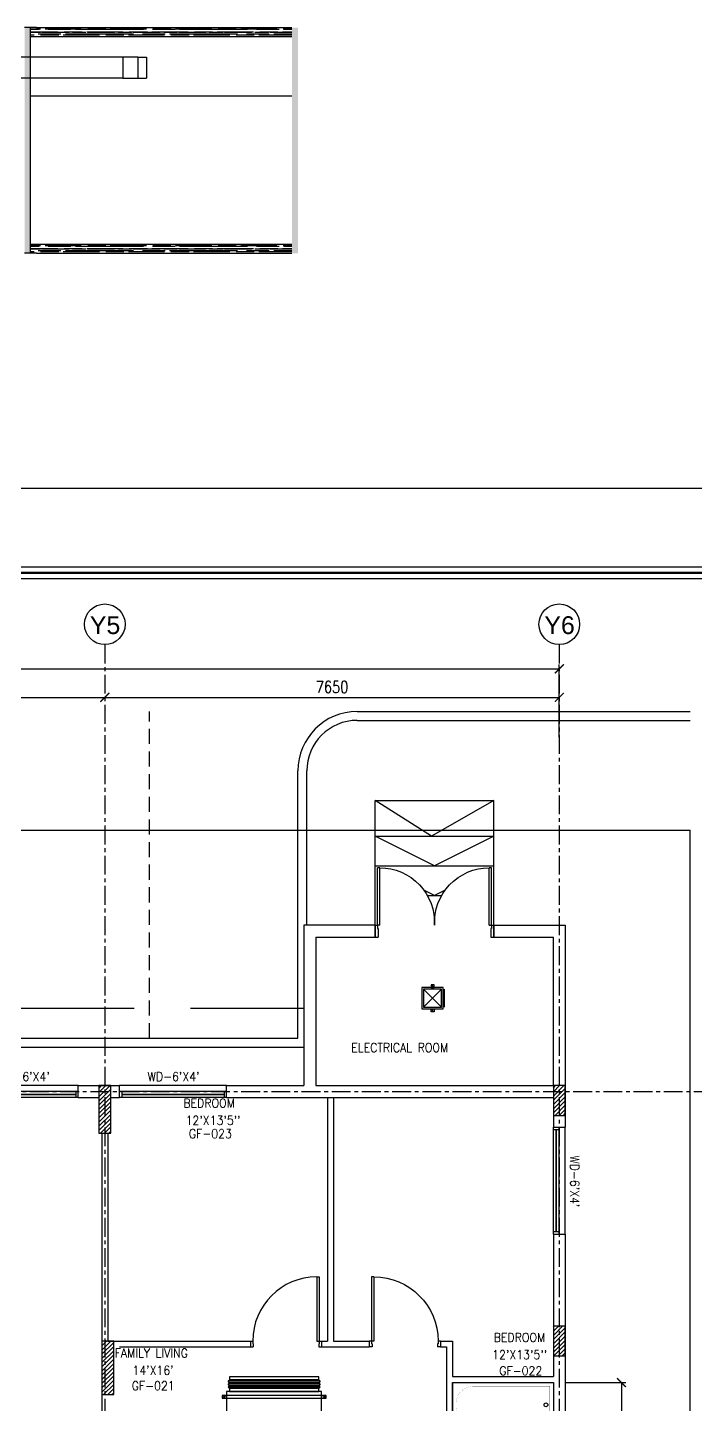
# Model space of a CAD drawing. Header units: millimetres. Extents: x -1288794 to 2153086, y -2701644 to -1428868.
# Drawn here: x 1397506 to 1408748, y -1479237 to -1456053 of the extents above; entities that cross this region are included whole.
import ezdxf
from ezdxf.enums import TextEntityAlignment as Align

# ---------------------------------------------------------------- set-up
doc = ezdxf.new("R2010")
doc.units = ezdxf.units.MM
doc.header["$LTSCALE"] = 100
doc.header["$PDMODE"] = 34
for name, pattern in [('CENTER', [50.8, 31.75, -6.35, 6.35, -6.35]), ('DASHED', [19.05, 12.7, -6.35]), ('DASHED2', [9.525, 6.35, -3.175]), ('HIDDEN', [9.525, 6.35, -3.175])]:
    doc.linetypes.add(name, pattern=pattern)
for name, color, linetype in [('A-ANNO-DIMS', 1, 'Continuous'), ('A-ANNO-SYMB', 33, 'Continuous'), ('A-ANNO-TEXT', 8, 'Continuous'), ('A-AREA', 8, 'CENTER'), ('A-CAR', 8, 'Continuous'), ('A-DOOR', 4, 'Continuous'), ('A-FLOR-OVHD', 4, 'DASHED2'), ('A-FLOR-PFIX', 8, 'Continuous'), ('A-GLAZ', 5, 'Continuous'), ('A-GRID', 253, 'CENTER'), ('A-WALL-FULL', 8, 'Continuous'), ('AC-FAD', 6, 'Continuous'), ('AC-HLTEXT', 100, 'Continuous'), ('FALSE-CEILING-LEVEL', 5, 'Continuous'), ('FCU-AC', 160, 'Continuous'), ('L-WALK', 8, 'Continuous'), ('LOGO LINE', 7, 'Continuous'), ('LOGO1LINE', 7, 'Continuous'), ('RET', 1, 'Continuous'), ('S-COL- HACT.', 9, 'Continuous'), ('S-COL.', 8, 'Continuous'), ('sduct', 5, 'Continuous'), ('SUPPORT', 30, 'Continuous')]:
    doc.layers.add(name, color=color, linetype=linetype)
doc.styles.add('ROMANS', font='romans.shx', dxfattribs={"width": 0.8})
doc.styles.add('SANSSERIF', font='sas_____.pfb')
doc.dimstyles.new('100 of DIM2', dxfattribs={"dimscale": 0, "dimtxt": 200, "dimasz": 150, "dimexe": 75, "dimexo": 200, "dimgap": 75, "dimtad": 1, "dimdec": 0, "dimrnd": 5, "dimzin": 0, "dimdsep": 46, "dimtxsty": 'ROMANS', "dimblk": 'ARCHTICK', "dimcen": 100, "dimclrd": 94, "dimclre": 94, "dimclrt": 2, "dimadec": 0, "dimazin": 0, "dimtfac": 1, "dimtdec": 0, "dimtofl": 0, "dimtmove": 2, "dimatfit": 3, "dimldrblk": 'OPEN90', "dimfxl": 75, "dimtolj": 1, "dimtzin": 0, "dimarcsym": 0})
pattern_1 = [(45, (2502910.96, -1109556.65), (-35.355339, 35.355339), [])]

# ---------------------------------------------------------------- blocks, each defined once
blk = doc.blocks.new('D-120-R1')
for p, q in [((-80, 1180), (-40, 1180)), ((-80, 1180), (-80, 100)), ((-40, 1180), (-40, 55)), ((-1200, 100), (-1160, 100)), ((-1200, 100), (-1200, 0)), ((-1160, 100), (-1160, 55)), ((-1160, 55), (-1150, 55)), ((-1150, 55), (-1150, 0)), ((-80, 100), (0, 100)), ((-50, 55), (-40, 55)), ((-50, 55), (-50, 0)), ((-50, 0), (0, 0)), ((0, 100), (0, 0)), ((-1200, 0), (-1150, 0))]:
    blk.add_line(p, q)
at = {"linetype": 'Continuous'}
blk.add_arc((-80, 100), 1080, 90, 180, dxfattribs=at)
blk = doc.blocks.new('W-180')
for p, q in [((1800, 100), (0, 100)), ((1800, 0), (0, 0)), ((40, 0), (40, 100)), ((1760, 100), (1760, 0))]:
    blk.add_line(p, q)
at = {"linetype": 'Continuous'}
for p, q in [((1760, 53), (40, 53)), ((1760, 47), (40, 47))]:
    blk.add_line(p, q, dxfattribs=at)
blk = doc.blocks.new('BT-2')
blk.add_lwpolyline([(0, 750), (1700, 750), (1700, 0), (0, 0)], close=True)
at = {"const_width": 2}
blk.add_lwpolyline([(60, 690), (1340, 690, -0.414214), (1640, 390), (1640, 360, -0.414214), (1340, 60), (60, 60)], format="xyb", close=True, dxfattribs=at)
blk.add_circle((125, 375), 31.9)
blk = doc.blocks.new('_ArchTick')
at = {"color": 0, "linetype": 'ByBlock', "const_width": 0.15}
blk.add_lwpolyline([(-0.5, -0.5), (0.5, 0.5)], dxfattribs=at)
blk = doc.blocks.new('*D561')
at = {"layer": 'A-ANNO-DIMS', "color": 94, "lineweight": -2, "ltscale": 3, "transparency": 16777216}
for p, q in [((1398806, -1467131), (1398806, -1467256)), ((1406456, -1467131), (1406456, -1467256)), ((1398806, -1467331), (1406456, -1467331))]:
    blk.add_line(p, q, dxfattribs=at)
at = {"layer": 'Defpoints', "color": 0, "ltscale": 3, "transparency": 16777216}
for p in [(1398806, -1467331), (1406456, -1467331), (1406456, -1467331)]:
    blk.add_point(p, dxfattribs=at)
at = {"layer": 'A-ANNO-DIMS', "color": 94, "lineweight": -2, "ltscale": 3, "transparency": 16777216, "xscale": 150, "yscale": 150, "zscale": 150, "rotation": 180}
blk.add_blockref('_ArchTick', (1398806, -1467331), dxfattribs=at)
at = {"layer": 'A-ANNO-DIMS', "color": 94, "lineweight": -2, "ltscale": 3, "transparency": 16777216, "xscale": 150, "yscale": 150, "zscale": 150}
blk.add_blockref('_ArchTick', (1406456, -1467331), dxfattribs=at)
at = {"layer": 'A-ANNO-DIMS', "color": 2, "ltscale": 3, "transparency": 16777216, "insert": (1402631, -1467156), "char_height": 200, "attachment_point": 5, "style": 'ROMANS'}
blk.add_mtext('\\A1;7650', dxfattribs=at)
blk = doc.blocks.new('_Open90')
at = {"color": 0, "linetype": 'ByBlock', "lineweight": -2}
for p, q in [((0, 0), (-1, 0)), ((-0.5, 0.5), (0, 0)), ((0, 0), (-0.5, -0.5))]:
    blk.add_line(p, q, dxfattribs=at)
blk = doc.blocks.new('*D528')
at = {"layer": 'A-ANNO-DIMS', "color": 94, "lineweight": -2, "ltscale": 3, "transparency": 16777216}
for p, q in [((1393856, -1467131), (1393856, -1467256)), ((1398806, -1467131), (1398806, -1467256)), ((1393856, -1467331), (1398806, -1467331))]:
    blk.add_line(p, q, dxfattribs=at)
at = {"layer": 'Defpoints', "color": 0, "ltscale": 3, "transparency": 16777216}
for p in [(1393856, -1467331), (1398806, -1467331), (1398806, -1467331)]:
    blk.add_point(p, dxfattribs=at)
at = {"layer": 'A-ANNO-DIMS', "color": 94, "lineweight": -2, "ltscale": 3, "transparency": 16777216, "xscale": 150, "yscale": 150, "zscale": 150, "rotation": 180}
blk.add_blockref('_ArchTick', (1393856, -1467331), dxfattribs=at)
at = {"layer": 'A-ANNO-DIMS', "color": 94, "lineweight": -2, "ltscale": 3, "transparency": 16777216, "xscale": 150, "yscale": 150, "zscale": 150}
blk.add_blockref('_ArchTick', (1398806, -1467331), dxfattribs=at)
at = {"layer": 'A-ANNO-DIMS', "color": 2, "ltscale": 3, "transparency": 16777216, "insert": (1396331, -1467156), "char_height": 200, "attachment_point": 5, "style": 'ROMANS'}
blk.add_mtext('\\A1;4950', dxfattribs=at)
blk = doc.blocks.new('*D529')
at = {"layer": 'A-ANNO-DIMS', "color": 94, "lineweight": -2, "ltscale": 3, "transparency": 16777216}
for p, q in [((1380956, -1468002), (1380956, -1466776)), ((1380956, -1466851), (1406456, -1466851)), ((1406456, -1468002), (1406456, -1466776))]:
    blk.add_line(p, q, dxfattribs=at)
at = {"layer": 'Defpoints', "color": 0, "ltscale": 3, "transparency": 16777216}
for p in [(1406456, -1466851), (1380956, -1468202), (1406456, -1468202)]:
    blk.add_point(p, dxfattribs=at)
at = {"layer": 'A-ANNO-DIMS', "color": 94, "lineweight": -2, "ltscale": 3, "transparency": 16777216, "xscale": 150, "yscale": 150, "zscale": 150, "rotation": 180}
blk.add_blockref('_ArchTick', (1380956, -1466851), dxfattribs=at)
at = {"layer": 'A-ANNO-DIMS', "color": 94, "lineweight": -2, "ltscale": 3, "transparency": 16777216, "xscale": 150, "yscale": 150, "zscale": 150}
blk.add_blockref('_ArchTick', (1406456, -1466851), dxfattribs=at)
at = {"layer": 'A-ANNO-DIMS', "color": 2, "ltscale": 3, "transparency": 16777216, "insert": (1393706, -1466676), "char_height": 200, "attachment_point": 5, "style": 'ROMANS'}
blk.add_mtext('\\A1;25500', dxfattribs=at)
blk = doc.blocks.new('D-200-DOUBLE')
for p, q in [((40, 200), (40, 1170)), ((40, 1170), (80, 1170)), ((80, 200), (80, 1170)), ((1920, 200), (1920, 1170)), ((1920, 1170), (1960, 1170)), ((1960, 200), (1960, 1170)), ((80, 200), (0, 200)), ((0, 200), (0, 0)), ((50, 0), (0, 0)), ((40, 200), (40, 148)), ((40, 148), (50, 148)), ((50, 148), (50, 0)), ((1920, 200), (1960, 200)), ((1950, 148), (1950, 0)), ((1960, 148), (1950, 148)), ((2000, 0), (1950, 0)), ((2000, 200), (1960, 200)), ((1960, 200), (1960, 148)), ((2000, 200), (2000, 0))]:
    blk.add_line(p, q)
at = {"linetype": 'Continuous'}
for centre, start, end in [((73, 242), 357.4314, 89.5378), ((1927, 242), 90.4622, 182.5686)]:
    blk.add_arc(centre, 928, start, end, dxfattribs=at)
blk = doc.blocks.new('A$C36FC6C1E')
at = {"layer": 'RET', "color": 0, "linetype": 'HIDDEN', "ltscale": 0.8}
blk.add_line((377.4, 377.4), (77.4, 77.4), dxfattribs=at)
blk.add_lwpolyline([(379.8, 379.8), (379.8, 75), (75, 75), (75, 379.8)], close=True, dxfattribs=at)
at = {"layer": 'sduct'}
blk.add_lwpolyline([(404.8, 404.8), (404.8, 50), (50, 50), (50, 404.8)], close=True, dxfattribs=at)
blk.add_lwpolyline([(427.4, 377.4), (427.4, 77.4)], dxfattribs=at)
at = {"layer": 'SUPPORT', "ltscale": 0.5}
for points in [[(202.4, 404.8), (252.4, 404.8), (252.4, 454.8), (202.4, 454.8)], [(202.4, 50), (252.4, 50), (252.4, 0), (202.4, 0)]]:
    blk.add_lwpolyline(points, close=True, dxfattribs=at)
for centre in [(227.4, 429.8), (227.4, 25)]:
    blk.add_circle(centre, 6, dxfattribs=at)
blk = doc.blocks.new('*D562')
at = {"layer": 'AC-HLTEXT', "color": 94, "lineweight": -2, "transparency": 16777216}
for p, q in [((1406556, -1478869), (1407577, -1478869)), ((1407502, -1478869), (1407502, -1481319)), ((1406556, -1481319), (1407577, -1481319))]:
    blk.add_line(p, q, dxfattribs=at)
at = {"layer": 'Defpoints', "color": 0, "transparency": 16777216}
for p in [(1406356, -1478869), (1406356, -1481319), (1407502, -1481319)]:
    blk.add_point(p, dxfattribs=at)
at = {"layer": 'AC-HLTEXT', "color": 94, "lineweight": -2, "transparency": 16777216, "xscale": 150, "yscale": 150, "zscale": 150}
for p, rotation in [((1407502, -1478869), 90), ((1407502, -1481319), 270)]:
    blk.add_blockref('_ArchTick', p, dxfattribs=dict(at, rotation=rotation))
at = {"layer": 'AC-HLTEXT', "color": 2, "transparency": 16777216, "insert": (1407327, -1480094), "char_height": 200, "attachment_point": 5, "rotation": 90, "style": 'ROMANS'}
blk.add_mtext('\\A1;2450', dxfattribs=at)
blk = doc.blocks.new('fcu 2.5 tr')
h = blk.add_hatch()
h.set_pattern_fill('NET', color=3)
h.paths.add_polyline_path([(83172, -1587743), (81672, -1587743), (81672, -1587793), (83172, -1587793)])
at = {"layer": 'FCU-AC'}
for p, q in [((81672, -1587030), (81647, -1587055)), ((83197, -1587055), (81647, -1587055)), ((81672, -1587080), (81647, -1587055)), ((81672, -1587080), (81647, -1587105)), ((83197, -1587105), (81647, -1587105)), ((81672, -1587130), (81647, -1587105)), ((81672, -1587130), (81647, -1587155)), ((83197, -1587155), (81647, -1587155)), ((81672, -1587180), (81647, -1587155)), ((83172, -1587030), (81672, -1587030)), ((83172, -1587080), (81672, -1587080)), ((83172, -1587080), (81672, -1587080)), ((83172, -1587130), (81672, -1587130)), ((83172, -1587130), (81672, -1587130)), ((83197, -1587055), (83172, -1587030)), ((83197, -1587055), (83172, -1587080)), ((83197, -1587105), (83172, -1587080)), ((83197, -1587105), (83172, -1587130)), ((83197, -1587155), (83172, -1587130)), ((83197, -1587155), (83172, -1587180))]:
    blk.add_line(p, q, dxfattribs=at)
at = {"layer": 'FCU-AC', "color": 1}
for p, q in [((83172, -1586980), (81672, -1586980)), ((81672, -1586980), (81672, -1587030)), ((81672, -1587030), (83172, -1587030)), ((83172, -1587180), (81672, -1587180)), ((81672, -1587180), (81672, -1587230)), ((83172, -1587030), (83172, -1586980)), ((83172, -1587230), (83172, -1587180)), ((81672, -1587230), (83172, -1587230))]:
    blk.add_line(p, q, dxfattribs=at)
at = {"layer": 'FCU-AC', "color": 6}
for points in [[(81547, -1587343), (83297, -1587343), (83297, -1587293), (81547, -1587293)], [(81547, -1587643), (83297, -1587643), (83297, -1587593), (81547, -1587593)]]:
    blk.add_lwpolyline(points, close=True, dxfattribs=at)
at = {"layer": 'FCU-AC'}
blk.add_lwpolyline([(81622, -1587743), (83222, -1587743), (83222, -1587230), (81622, -1587230)], close=True, dxfattribs=at)
at = {"layer": 'FCU-AC', "color": 3}
blk.add_lwpolyline([(81672, -1587793), (83172, -1587793), (83172, -1587743), (81672, -1587743)], close=True, dxfattribs=at)
at = {"layer": 'FCU-AC', "color": 6}
for centre in [(81584, -1587318), (83259, -1587318), (81584, -1587618), (83259, -1587618)]:
    blk.add_circle(centre, 12.5, dxfattribs=at)

msp = doc.modelspace()

# ---------------------------------------------------------------- hatches: boundary and pattern name
at = {"layer": 'A-WALL-FULL', "true_color": 0xf26722}
h = msp.add_hatch(dxfattribs=at)
h.set_pattern_fill('BRSTONE', color=30, scale=5)
h.set_pattern_definition([(0, (322672.627, -106039.472), (0, 41.91), []), (90, (322786.927, -106039.47), (-63.5, 41.91), [41.91, -41.91]), (90, (322774.227, -106039.47), (-63.5, 41.91), [41.91, -41.91]), (0, (322786.927, -106032.487), (63.5, 41.91), [-114.3, 12.7]), (0, (322786.927, -106025.502), (63.5, 41.91), [-114.3, 12.7]), (0, (322786.927, -106018.517), (63.5, 41.91), [-114.3, 12.7]), (0, (322786.927, -106011.532), (63.5, 41.91), [-114.3, 12.7]), (0, (322786.927, -106004.547), (63.5, 41.91), [-114.3, 12.7])])
h.paths.add_polyline_path([(1397555.8, -1459852.5), (1397455.8, -1459852.5), (1397455.8, -1456052.5), (1397555.8, -1456052.5)])
at = {"layer": 'A-WALL-FULL', "true_color": 0xed1f24}
h = msp.add_hatch(dxfattribs=at)
h.set_pattern_fill('AR-RROOF', color=240, scale=3)
h.set_pattern_definition([(0, (322672.63, -102389.47), (167.64, 76.2), [1143, -152.4, 381, -76.2]), (0, (322773.97, -102351.37), (-76.2, 101.346), [228.6, -25.146, 457.2, -57.15]), (0, (322710.727, -102324.7), (396.24, 51.054), [609.6, -106.68, 304.8, -76.2])])
h.paths.add_polyline_path([(1401955.8, -1456052.5), (1397555.8, -1456052.5), (1397555.8, -1456202.5), (1401955.8, -1456202.5)])
at = {"layer": 'A-WALL-FULL', "true_color": 0xf26722}
h = msp.add_hatch(dxfattribs=at)
h.set_pattern_fill('BRSTONE', color=30, scale=2)
h.set_pattern_definition([(0, (321672.627, -106039.472), (0, 16.764), []), (90, (321718.347, -106039.472), (-25.4, 16.764), [16.764, -16.764]), (90, (321713.267, -106039.472), (-25.4, 16.764), [16.764, -16.764]), (0, (321718.347, -106036.678), (25.4, 16.764), [-45.72, 5.08]), (0, (321718.347, -106033.884), (25.4, 16.764), [-45.72, 5.08]), (0, (321718.347, -106031.09), (25.4, 16.764), [-45.72, 5.08]), (0, (321718.347, -106028.296), (25.4, 16.764), [-45.72, 5.08]), (0, (321718.347, -106025.502), (25.4, 16.764), [-45.72, 5.08])])
h.paths.add_polyline_path([(1402055.8, -1456052.5), (1401955.8, -1456052.5), (1401955.8, -1459852.5), (1402055.8, -1459852.5)])
at = {"layer": 'A-WALL-FULL', "true_color": 0xed1f24}
h = msp.add_hatch(dxfattribs=at)
h.set_pattern_fill('AR-RROOF', color=240, scale=3)
h.set_pattern_definition([(0, (322672.63, -106039.47), (167.64, 76.2), [1143, -152.4, 381, -76.2]), (0, (322773.97, -106001.37), (-76.2, 101.346), [228.6, -25.146, 457.2, -57.15]), (0, (322710.727, -105974.7), (396.24, 51.054), [609.6, -106.68, 304.8, -76.2])])
h.paths.add_polyline_path([(1401955.8, -1459702.5), (1397555.8, -1459702.5), (1397555.8, -1459852.5), (1401955.8, -1459852.5)])
at = {"layer": 'S-COL- HACT.', "linetype": 'Continuous', "ltscale": 3}
h = msp.add_hatch(dxfattribs=at)
h.set_pattern_fill('ANSI31', color=256, scale=400, style=0)
h.set_pattern_definition(pattern_1)
h.paths.add_polyline_path([(1398705.8, -1473868.6), (1398705.8, -1474668.6), (1398905.8, -1474668.6), (1398905.8, -1473868.6)])
h = msp.add_hatch(dxfattribs=at)
h.set_pattern_fill('ANSI31', color=256, scale=400, style=0)
h.set_pattern_definition(pattern_1)
h.paths.add_polyline_path([(1406555.8, -1474368.6), (1406555.8, -1473868.6), (1406355.8, -1473868.6), (1406355.8, -1474368.6)])
h = msp.add_hatch(dxfattribs=at)
h.set_pattern_fill('ANSI31', color=256, scale=400, style=0)
h.set_pattern_definition(pattern_1)
h.paths.add_polyline_path([(1406355.8, -1477918.6), (1406355.8, -1478418.6), (1406555.8, -1478418.6), (1406555.8, -1477918.6)])
h = msp.add_hatch(dxfattribs=at)
h.set_pattern_fill('ANSI31', color=256, scale=400, style=0)
h.set_pattern_definition(pattern_1)
h.paths.add_polyline_path([(1398755.8, -1478168.6), (1398755.8, -1479068.6), (1398955.8, -1479068.6), (1398955.8, -1478168.6)])

# ---------------------------------------------------------------- linework, layer by layer
at = {"layer": 'A-ANNO-SYMB', "ltscale": 3}
for centre in [(1398805.8, -1466100.5), (1406455.8, -1466100.5)]:
    msp.add_circle(centre, 342.2, dxfattribs=at)
at = {"layer": 'A-AREA', "ltscale": 15}
for p in [(1376555.8, -1469568.6), (1408655.8, -1512568.6)]:
    msp.add_line(p, (1408655.8, -1469568.6), dxfattribs=at)
at = {"layer": 'A-CAR', "ltscale": 3}
for p, q in [((1403355.8, -1471168.6), (1403355.8, -1469068.6)), ((1403355.8, -1469068.6), (1405355.8, -1469068.6)), ((1404304.9, -1469668.6), (1403355.8, -1469068.6)), ((1405355.8, -1469068.6), (1404304.9, -1469668.6)), ((1405355.8, -1471168.6), (1405355.8, -1469068.6)), ((1403355.8, -1469668.6), (1405355.8, -1469668.6)), ((1404355.8, -1470168.6), (1403355.8, -1469668.6)), ((1405355.8, -1469668.6), (1404355.8, -1470168.6)), ((1403355.8, -1470168.6), (1405355.8, -1470168.6)), ((1404355.8, -1470668.6), (1404178.4, -1470579.9)), ((1404235.7, -1470668.6), (1404475.9, -1470668.6)), ((1404533.2, -1470579.9), (1404355.8, -1470668.6))]:
    msp.add_line(p, q, dxfattribs=at)
at = {"layer": 'A-FLOR-OVHD', "ltscale": 3}
msp.add_lwpolyline([(1402155.8, -1472568.6), (1393755.8, -1472568.6), (1393755.8, -1473868.6), (1392455.8, -1473868.6), (1392455.8, -1472568.6), (1388155.8, -1472568.6), (1388155.8, -1472968.6), (1386455.8, -1472968.6), (1386455.8, -1472568.6), (1379555.8, -1472568.6), (1379555.8, -1482218.6), (1378555.8, -1482218.6), (1378555.8, -1486718.6)], dxfattribs=at)
at = {"layer": 'A-GLAZ', "ltscale": 3}
for p, q in [((1398355.8, -1473868.6), (1396555.8, -1473868.6)), ((1400855.8, -1473868.6), (1399055.8, -1473868.6)), ((1406555.8, -1476368.6), (1406555.8, -1474568.6))]:
    msp.add_line(p, q, dxfattribs=at)
at = {"layer": 'A-GRID', "ltscale": 0.1}
for p, q in [((1398805.8, -1466442.6), (1398805.8, -1514577)), ((1406455.8, -1466442.6), (1406455.8, -1514577)), ((1369098.6, -1473968.6), (1412638.2, -1473968.6))]:
    msp.add_line(p, q, dxfattribs=at)
at = {"layer": 'A-WALL-FULL'}
for p, q in [((1397655.8, -1456052.5), (1397455.8, -1456052.5)), ((1397555.8, -1459852.5), (1397555.8, -1456052.5)), ((1397655.8, -1456052.5), (1401955.8, -1456052.5)), ((1397555.8, -1456202.5), (1401955.8, -1456202.5)), ((1397655.8, -1459852.5), (1397455.8, -1459852.5)), ((1397555.8, -1459702.5), (1401955.8, -1459702.5)), ((1397655.8, -1459852.5), (1401955.8, -1459852.5))]:
    msp.add_line(p, q, dxfattribs=at)
at = {"layer": 'A-WALL-FULL', "ltscale": 3}
for p, q in [((1403355.8, -1471168.6), (1402155.8, -1471168.6)), ((1402155.8, -1471168.6), (1402155.8, -1473868.6)), ((1403355.8, -1471368.6), (1403355.8, -1471168.6)), ((1405355.8, -1471168.6), (1406555.8, -1471168.6)), ((1405355.8, -1471368.6), (1405355.8, -1471168.6)), ((1406555.8, -1471168.6), (1406555.8, -1474068.6)), ((1402355.8, -1471368.6), (1403355.8, -1471368.6)), ((1405355.8, -1471368.6), (1406355.8, -1471368.6)), ((1398355.8, -1473868.6), (1399055.8, -1473868.6)), ((1398355.8, -1474068.6), (1398355.8, -1473868.6)), ((1399055.8, -1474068.6), (1399055.8, -1473868.6)), ((1400855.8, -1473868.6), (1402155.8, -1473868.6)), ((1400855.8, -1474068.6), (1400855.8, -1473868.6)), ((1405205.8, -1473868.6), (1406355.8, -1473868.6)), ((1406555.8, -1473868.6), (1406555.8, -1474568.6)), ((1406555.8, -1473868.6), (1406555.8, -1474568.6)), ((1398355.8, -1474068.6), (1398705.8, -1474068.6)), ((1398905.8, -1474068.6), (1399055.8, -1474068.6)), ((1400855.8, -1474068.6), (1402555.8, -1474068.6)), ((1401155.8, -1474068.6), (1402555.8, -1474068.6)), ((1402155.8, -1474068.6), (1406355.8, -1474068.6)), ((1402455.8, -1474068.6), (1403405.8, -1474068.6)), ((1402455.8, -1474068.6), (1406155.8, -1474068.6)), ((1402455.8, -1474068.6), (1406155.8, -1474068.6)), ((1402555.8, -1474068.6), (1402555.8, -1478168.6)), ((1402655.8, -1474068.6), (1402655.8, -1478168.6)), ((1405205.8, -1474068.6), (1406155.8, -1474068.6)), ((1406355.8, -1474068.6), (1406355.8, -1474568.6)), ((1406355.8, -1474068.6), (1406355.8, -1474568.6)), ((1398755.8, -1474668.6), (1398755.8, -1481268.6)), ((1398855.8, -1474668.6), (1398855.8, -1478168.6)), ((1406355.8, -1474568.6), (1406555.8, -1474568.6)), ((1406355.8, -1474568.6), (1406555.8, -1474568.6)), ((1406355.8, -1476368.6), (1406355.8, -1478768.6)), ((1406355.8, -1476368.6), (1406555.8, -1476368.6)), ((1406555.8, -1476368.6), (1406555.8, -1479931.3)), ((1398855.8, -1478168.6), (1401255.8, -1478168.6)), ((1401255.8, -1478168.6), (1401255.8, -1478268.6)), ((1402455.8, -1478168.6), (1402555.8, -1478168.6)), ((1402455.8, -1478168.6), (1402455.8, -1478268.6)), ((1402655.8, -1478168.6), (1403255.8, -1478168.6)), ((1403255.8, -1478168.6), (1403255.8, -1478268.6)), ((1404455.8, -1478168.6), (1404655.8, -1478168.6)), ((1404455.8, -1478168.6), (1404455.8, -1478268.6)), ((1404655.8, -1478168.6), (1404655.8, -1478768.6)), ((1399055.8, -1478268.6), (1401255.8, -1478268.6)), ((1402455.8, -1478268.6), (1403255.8, -1478268.6)), ((1404455.8, -1478268.6), (1404555.8, -1478268.6)), ((1404555.8, -1478268.6), (1404555.8, -1479618.6)), ((1404655.8, -1478768.6), (1406355.8, -1478768.6)), ((1404655.8, -1478868.6), (1406355.8, -1478868.6)), ((1404655.8, -1478868.6), (1404655.8, -1479618.6)), ((1406355.8, -1478868.6), (1406355.8, -1479931.3))]:
    msp.add_line(p, q, dxfattribs=at)
at = {"layer": 'A-WALL-FULL', "linetype": 'Continuous', "ltscale": 3}
for p, q in [((1398705.8, -1474068.6), (1398705.8, -1474668.6)), ((1398905.8, -1474668.6), (1398905.8, -1474068.6)), ((1398705.8, -1474668.6), (1398905.8, -1474668.6))]:
    msp.add_line(p, q, dxfattribs=at)
at = {"layer": 'A-WALL-FULL', "ltscale": 3}
msp.add_lwpolyline([(1402355.8, -1471368.6), (1402355.8, -1473868.6), (1406355.8, -1473868.6), (1406355.8, -1473868.6), (1406355.8, -1471368.6)], dxfattribs=at)
at = {"layer": 'AC-FAD'}
for p, q in [((1399109.9, -1456552.5), (1396407.7, -1456552.5)), ((1399359.9, -1456552.5), (1399109.9, -1456552.5)), ((1399109.9, -1456552.5), (1399109.9, -1456902.5)), ((1399359.9, -1456552.5), (1399509.9, -1456552.5)), ((1399359.9, -1456552.5), (1399359.9, -1456902.5)), ((1399509.9, -1456552.5), (1399509.9, -1456902.5)), ((1399109.9, -1456902.5), (1396407.7, -1456902.5)), ((1399109.9, -1456902.5), (1399359.9, -1456902.5)), ((1399359.9, -1456902.5), (1399509.9, -1456902.5))]:
    msp.add_line(p, q, dxfattribs=at)
at = {"layer": 'FALSE-CEILING-LEVEL'}
msp.add_line((1397555.8, -1457202.5), (1401955.8, -1457202.5), dxfattribs=at)
at = {"layer": 'L-WALK', "linetype": 'DASHED', "ltscale": 0.2}
msp.add_line((1399555.8, -1473068.6), (1399555.8, -1467568.6), dxfattribs=at)
at = {"layer": 'L-WALK', "ltscale": 15}
for p, q in [((1403055.8, -1467568.6), (1408655.8, -1467568.6)), ((1403055.8, -1467718.6), (1408655.8, -1467718.6))]:
    msp.add_line(p, q, dxfattribs=at)
at = {"layer": 'L-WALK', "ltscale": 3}
for p, q in [((1402055.8, -1473068.6), (1402055.8, -1468568.6)), ((1402205.8, -1471168.6), (1402205.8, -1468568.6)), ((1379555.8, -1473068.6), (1402055.8, -1473068.6)), ((1379405.8, -1473218.6), (1402155.8, -1473218.6))]:
    msp.add_line(p, q, dxfattribs=at)
at = {"layer": 'L-WALK', "ltscale": 15}
for radius in [1000, 850]:
    msp.add_arc((1403055.8, -1468568.6), radius, 90, 180, dxfattribs=at)
at = {"layer": 'LOGO LINE'}
msp.add_lwpolyline([(1435092, -1519493.9), (1356333.9, -1519493.9), (1356333.9, -1463806.4), (1435092, -1463806.4)], close=True, dxfattribs=at)
at = {"layer": 'LOGO1LINE'}
for points in [[(1433766.1, -1518168), (1357659.8, -1518168), (1357659.8, -1465132.3), (1433766.1, -1465132.3)], [(1423457.4, -1517969.1), (1357858.7, -1517969.1), (1357858.7, -1465331.1), (1423457.4, -1465331.1)]]:
    msp.add_lwpolyline(points, close=True, dxfattribs=at)
at = {"layer": 'LOGO1LINE', "const_width": 39.8}
msp.add_lwpolyline([(1433666.6, -1518068.5), (1357759.3, -1518068.5), (1357759.3, -1465231.7), (1433666.6, -1465231.7)], close=True, dxfattribs=at)
at = {"layer": 'RET', "color": 0, "linetype": 'HIDDEN', "ltscale": 0.8}
msp.add_line((1404474.5, -1472243.5), (1404169.7, -1472548.3), dxfattribs=at)
at = {"layer": 'S-COL.', "linetype": 'Continuous', "ltscale": 3}
for points in [[(1398705.8, -1473868.6), (1398705.8, -1474668.6), (1398905.8, -1474668.6), (1398905.8, -1473868.6)], [(1406555.8, -1474368.6), (1406555.8, -1473868.6), (1406355.8, -1473868.6), (1406355.8, -1474368.6)], [(1406355.8, -1477918.6), (1406355.8, -1478418.6), (1406555.8, -1478418.6), (1406555.8, -1477918.6)], [(1398755.8, -1478168.6), (1398755.8, -1479068.6), (1398955.8, -1479068.6), (1398955.8, -1478168.6)], [(1398755.8, -1478168.6), (1398755.8, -1479068.6), (1398955.8, -1479068.6), (1398955.8, -1478168.6)], [(1398755.8, -1478168.6), (1398755.8, -1479068.6), (1398955.8, -1479068.6), (1398955.8, -1478168.6)]]:
    msp.add_lwpolyline(points, close=True, dxfattribs=at)

# ---------------------------------------------------------------- block references
at = {"layer": 'A-DOOR', "ltscale": 3, "xscale": -1}
for name, p in [('D-200-DOUBLE', (1405355.8, -1471368.6)), ('D-120-R1', (1403255.8, -1478268.6))]:
    msp.add_blockref(name, p, dxfattribs=at)
at = {"layer": 'A-DOOR', "ltscale": 3}
msp.add_blockref('D-120-R1', (1402455.8, -1478268.6), dxfattribs=at)
at = {"layer": 'A-FLOR-PFIX', "ltscale": 3, "rotation": 180}
msp.add_blockref('BT-2', (1406355.8, -1478868.6), dxfattribs=at)
at = {"layer": 'A-GLAZ', "ltscale": 3}
for p in [(1396555.8, -1474068.6), (1399055.8, -1474068.6)]:
    msp.add_blockref('W-180', p, dxfattribs=at)
at = {"layer": 'A-GLAZ', "ltscale": 3, "rotation": 270}
msp.add_blockref('W-180', (1406355.8, -1474568.6), dxfattribs=at)
at = {"layer": 'FCU-AC', "color": 3}
msp.add_blockref('fcu 2.5 tr', (1319234.2, 108209.6), dxfattribs=at)
at = {"layer": 'RET', "color": 0, "xscale": -1, "rotation": 180}
msp.add_blockref('A$C36FC6C1E', (1404094.7, -1472168.5), dxfattribs=at)

# ---------------------------------------------------------------- texts
at = {"layer": 'A-ANNO-TEXT', "style": 'SANSSERIF'}
for s, p in [('Y5', (1398810.4, -1466265)), ('Y6', (1406460.4, -1466265))]:
    msp.add_text(s, height=300, dxfattribs=at).set_placement(p, align=Align.CENTER)
at = {"layer": 'A-ANNO-TEXT', "style": 'ROMANS', "width": 0.9}
for s, p in [('ELECTRICAL ROOM', (1402954.7, -1473302.9)), ("WD-6'X4'", (1397006.4, -1473790.5)), ("WD-6'X4'", (1399527.1, -1473790.5)), ('BEDROOM', (1400128.4, -1474238.1)), ("12'X13'5''", (1400166.2, -1474528.6)), ('GF-023', (1400222, -1474751.7)), ('BEDROOM', (1405352.2, -1478183.7)), ('FAMILY LIVING', (1398972.3, -1478446.2)), ("12'X13'5''", (1405326.5, -1478474.3)), ("14'X16'", (1399271.5, -1478736.7)), ('GF-022', (1405445.8, -1478744.9)), ('GF-021', (1399259.4, -1478996.4))]:
    msp.add_text(s, height=150, dxfattribs=at).set_placement(p)
msp.add_text("WD-6'X4'", height=150, rotation=270, dxfattribs=at).set_placement((1406640.7, -1475044))

# ---------------------------------------------------------------- dimensions: what is measured, and where the dimension line sits
at = {"layer": 'A-ANNO-DIMS', "ltscale": 3}
for base, p1, p2, picture, middle in [((1406455.8, -1466851.3), (1380955.8, -1468201.9), (1406455.8, -1468201.9), '*D529', (1393705.8, -1466676.3)), ((1398805.8, -1467331.4), (1393855.8, -1467331.4), (1398805.8, -1467331.4), '*D528', (1396330.8, -1467156.4)), ((1406455.8, -1467331.4), (1398805.8, -1467331.4), (1406455.8, -1467331.4), '*D561', (1402630.8, -1467156.4))]:
    dim = msp.add_linear_dim(base=base, p1=p1, p2=p2, dimstyle='100 of DIM2', override={"dimscale": 1}, dxfattribs=at)
    dim.commit()
    dim.dimension.update_dxf_attribs({"geometry": picture, "text_midpoint": middle})
at = {"layer": 'AC-HLTEXT'}
dim = msp.add_linear_dim(base=(1407502.5, -1481318.6), p1=(1406355.8, -1478868.6), p2=(1406355.8, -1481318.6), angle=90, dimstyle='100 of DIM2', override={"dimscale": 1, "dimfxl": 0.2}, dxfattribs=at)
dim.commit()
dim.dimension.update_dxf_attribs({"geometry": '*D562', "text_midpoint": (1407327.5, -1480093.6)})

doc.saveas('drawing.dxf')
